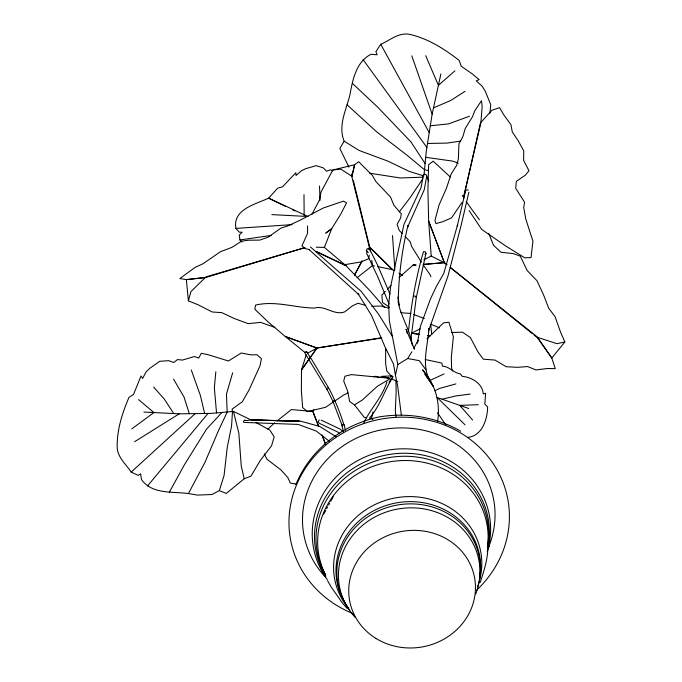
<?xml version="1.0" encoding="UTF-8"?>
<svg xmlns="http://www.w3.org/2000/svg" width="682" height="682" viewBox="0 0 682 682"><rect width="100%" height="100%" fill="white"/><g stroke="black" fill="none" stroke-linecap="round" stroke-linejoin="round"><path stroke-width="1.02" d="M385.662 349.133L385.645 363.719L386.83 371.127L392.124 377.044M437.571 421.493C440.64 402.883 435.261 383.77 422.61 369.849L424.912 373.233M242.05 242.008L239.919 239.945L239.246 235.077L242.161 232.204L239.339 232.187L235.895 228.385C232.374 209.417 255.562 204.242 268.631 198.164L277.77 188.079L282.459 186.911L295.843 172.751L296.056 175.479L301.291 170.85L305.698 168.684L316.252 165.624L323.379 167.942L326.499 171.208L330.574 169.775L332.347 170.79M215.836 371.758L214.353 387.674L216.535 412.985M423.999 174.942L426.31 151.089L432.141 114.133L440.896 73.895M489.889 113.186L490.784 104.815L485.431 91.567L482.242 86.324L476.249 80.817L479.139 79.598L472.285 73.895L461.296 66.307L459.131 60.357C444.323 48.959 428.381 38.695 409.95 34.441C398.944 31.994 390.147 40.247 380.744 44.304L375.893 51.653L377.137 54.756L370.974 54.287C356.149 61.84 352.628 79.785 349.96 94.772C346.268 109.819 337.769 125.761 344.163 141.191L359.047 150.424L387.956 161.165L409.089 171.335L423.906 175.982M408.433 331.725C411.229 304.777 415.875 277.412 423.522 251.59L425.227 251.811L425.969 253.303L416.25 297.693L410.914 339.431M417.367 342.935L420.402 326.354L430.461 298.963L436.207 286.747L443.786 273.397L457.639 224.625L457.247 226.074L465.584 190.721L466.889 189.852L468.355 190.073M423.207 175.973L423.411 174.737L424.528 174.174L425.926 174.601L426.77 175.768L424.221 189.826L407.606 227.115L407.955 225.512C401.775 250.712 398.629 276.568 398.203 302.51C401.28 317.488 410.342 330.412 412.414 345.603M423.411 174.737L421.058 187.576L403.923 224.489L390.615 286.576L388.672 304.692L389.345 320.719L397.819 364.555L395.441 375.228L397.649 385.901L401.357 415.321M369.243 255.221L368.561 258.785L361.051 261.948L344.393 264.735M428.603 330.173L428.987 328.46C427.904 345.177 421.604 362.952 428.944 379.166L426.062 374.93M480.205 123.894L463.607 197.354L480.836 123.024L482.157 106.597L481.466 100.706L474.74 110.825L472.558 116.639L465.294 128.412L462.72 137.005L458.943 143.757L458.355 159.042L456.608 165.453L451.16 173.978L446.403 188.394L439.046 205.009L434.937 220.525L436.011 223.628L442.968 221.616L451.595 217.831L462.115 202.281M372.892 419.643L371.502 418.441L372.977 411.954M468.875 192.281L461.168 225.162L447.972 276.031L428.543 330.915M351.903 176.28L354.614 164.771L358.647 161.702L372.423 175.487L375.944 181.608L390.496 197.038L393.983 205.376L401.314 213.816L400.598 218.061L397.077 224.344L399.209 230.371L402.15 233.406M417.435 342.969L418.117 340.199L413.838 348.297M274.795 327.369L260.643 322.381L248.129 323.652L234.182 318.485L221.795 312.637L212.238 311.989L198.189 304.803L188.394 300.856L190.926 291.615L205.964 276.892L304.948 247.609L206.186 277.369L186.365 279.637L179.86 278.537L195.12 267.378L203.023 263.746L220.482 251.701L231.837 247.404L241.65 241.138L248.521 240.217L259.765 240.09L268.137 237.183L280.882 228.146L287.31 226.1L300.131 220.218L323.285 208.001L343.489 201.13L346.55 202.904L340.608 214.387L331.742 228.641L324.393 247.404L316.201 247.216M232.664 372.815L226.475 394.043L227.166 412.141L218.683 430.163L204.924 462.43L188.411 493.563C172.341 491.321 152.265 494.612 141.464 479.531L140.628 473.785L138.284 475.414L131.191 472.097C125.889 464.05 117.261 457.179 117.142 446.744C116.997 429.515 122.266 413.079 128.966 397.401L133.501 394.469L141.038 375.961L142.632 378.433L146.033 372.048L149.767 368.289L159.767 361.281L168.718 360.676L173.757 362.509L177.508 359.567L182.384 360.087L194.293 356.541L198.701 358.041L201.335 353.293L207.788 354.64L228.427 360.983L241.24 353.012L251.002 354.862L256.969 354.734L261.402 358.689L260.047 365.748L248.947 390.147L242.289 401.766L232.144 409.098L232.477 411.723L231.556 426.097L227.285 447.145L224.08 475.448L219.34 490.605L211.991 494.51L197.541 495.089L188.411 493.563M390.641 377.325L391.792 375.756L393.088 376.788C384.674 389.84 380.292 405.389 370.002 417.478M306.235 354.785L301.512 369.891L301.367 390.513L302.62 407.555L307.352 411.578L325.621 407.282L343.523 395.108L347.905 392.917M487.204 551.712L489.361 545.097M480.196 582.505C484.246 570.143 488.508 557.109 487.835 543.963M386.899 381.997C382.235 397.41 370.42 408.663 363.864 422.891M312.015 214.174L319.585 199.775L321 192.06L332.893 169.954L354.614 164.771L351.869 176.834L370.335 251.257M354.563 274.94L362.057 260.891M354.41 275.127L362.057 261.155M394.367 270.694L392.525 269.68L369.712 247.182L368.689 249.041L369.712 247.182L353.395 180.687M295.928 484.425C310.489 449.191 342.279 424.877 379.201 416.907C407.222 412.278 436.071 416.975 460.742 431.22M323.652 514.202L325.664 510.537M326.669 508.704L327.675 506.862M328.681 505.03L329.687 503.197M330.693 501.364L333.208 496.769M169.383 492.157L184.31 464.936L206.672 428.969L221.855 412.567M344.163 141.191L339.849 148.471L348.928 167.184M313.891 409.771L312.85 411.493L318.571 426.335M397.819 364.555L407.7 358.527L411.851 351.784M319.244 419.899L318.247 421.467L319.133 423.232L337.922 432.124L339.576 433.479M381.767 338.008L316.934 348.033L301.512 369.891L316.934 348.033L381.613 337.735M422.9 178.727L410.121 197.635L399.277 211.931M388.979 382.201L391.442 378.842L397.708 381.579M425.014 254.565L425.969 253.303M488.772 233.559L493.546 245.281L500.955 252.272L513.307 253.593L520.315 256.21L527.177 270.524L536.998 280.771L543.605 294.991L548.643 308.153L555.071 316.67L560.433 331.836L564.858 341.946L551.798 358.016L555.25 368.63L547.237 368.527L535.933 369.951L527.672 366.558L517.647 367.325L506.155 366.72L495.047 360.079L483.359 359.201L478.005 351.989L470.367 337.539L462.387 332.143L451.782 332.526M147.491 485.968L208.044 413.445M480.435 122.854L491.875 110.322L499.591 107.671L503.734 114.746L510.971 124.772L512.267 131.924L518.235 140.799L523.742 150.91L523.623 160.458L528.993 170.739L525.319 175.189L516.342 181.378L515.694 188.215L524.594 202.273L523.708 207.371L525.771 218.973L532.932 241.181L531.056 257.566L524.748 257.822L504.995 245.52L481.714 229.433L469.139 210.67M385.398 291.359L381.886 295.076L382.5 302.441L389.456 307.275M387.504 289.125L391.016 285.4M426.949 338.86L443.564 322.85L448.909 322.236L453.385 336.703L451.296 357.624L451.612 368.323L452.601 371.008M267.898 429.055L274.65 422.849M131.191 472.097L195.222 413.616M399.047 277.548L412.789 265.341L414.63 264.411M454.937 70.851L438.407 85.335L425.721 55.702M256.065 422.542L269.876 430.137L274.181 436.889L271.581 445.738L260.396 460.29L250.95 476.164L244.216 478.755L226.279 493.436L219.34 490.605M357.112 277.727L372.517 265.52L374.52 265.929M277.045 420.947L291.41 409.567L312.85 411.493L318.647 426.284M325.945 232.98L331.742 228.641L325.766 233.073M131.745 428.893L153.944 412.567L138.557 399.618M271.913 420.521L299.27 421.237L250.754 419.831L247.268 420.589L244.386 420.283L243.372 421.664L243.764 422.337M465.047 91.345L450.563 100.561L433.496 107.884M134.61 441.706L179.221 413.829L211.224 413.403L233.423 411.399L252.357 420.598M389.72 378.288L351.418 374.614L344.973 376.2L343.711 381.016L347.692 391.238L349.627 401.468L354.478 404.869L362.227 400.095L377.325 386.302L389.857 378.911M307.412 353.302L316.934 348.033L285.289 336.524L267.958 321.785L254.829 309.236L255.588 305.076C275.323 300.447 294.581 307.744 314.325 308.085C324.82 304.888 333.839 315.664 344.487 311.981L352.441 305.851L357.956 303.268L365.791 305.374M420.112 328.843L411.706 333.14L418.765 334.257M434.92 390.795L439.592 388.433L455.908 383.906M423.846 259.782L431.22 256.074L444.349 262.655L446.846 264.65M429.711 380.556L444.05 373.941M469.438 116.264L448.654 123.86L430.299 125.795M373.838 376.745L375.722 376.268L379.644 377.436L382.517 376.328L391.511 375.876M442.055 399.217L456.173 395.884L470.154 394.094M564.858 341.946L556.964 343.702L536.487 337.002M467.954 437.35C482.234 435.832 487.477 419.217 487.621 406.915L484.825 404.094L485.61 393.318L483.231 393.889C482.711 383.727 471.756 377.137 462.37 376.413L460.265 373.855C453.53 372.943 449.208 366.328 442.345 366.115L441.945 363.122L425.142 359.508M460.717 141.089L447.008 143.084L427.512 143.467M239.919 239.945L271.265 235.443M446.821 264.65L444.349 262.655L423.377 264.437M205.316 277.523L186.365 279.637L188.394 300.856M332.893 169.954L340.795 169.17L352.398 176.595M415.969 265.042L412.789 265.341L415.943 265.076M423.309 264.445L444.349 262.655L428.654 221.07L427.912 189.758L428.646 164.643L433.155 161.148L450.342 177.013M235.895 228.385L292.118 224.642M371.758 306.354L380.991 306.005L388.689 308.17M423.019 177.175L400.257 177.968L369.687 173.194M478.355 404.707L459.745 405.372L472.652 420.052M345.535 430.189C341.452 415.969 336.03 402.013 329.176 388.868L312.757 361.238L306.67 351.733L305.476 351.767L304.811 352.799L305.348 353.813L327.309 389.916L326.772 388.919L333.498 402.406M327.445 387.896L328.647 387.87M333.66 400.436L334.871 400.428L335.391 401.408M342.603 424.281L343.822 424.298L344.342 425.261M269.808 420.462L251.914 419.993L300.557 421.135L319.679 426.438L336.175 436.761M143.893 412.064L179.221 413.829M271.82 214.608L308.008 216.509L268.631 198.164L285.451 206.39M410.956 313.456L402.593 312.868L400.769 312.211M244.582 422.439L298.145 424.417L316.278 431.067L329.167 441.118M244.386 420.283L245.205 420.376M413.803 295.979L415.517 296.184L416.25 297.693M425.713 157.312L452.55 161.097L458.304 163.1M366.362 417.699L364.307 417.393L354.478 404.869M369.448 418.143L371.502 418.441M411.877 333.251L419.251 334.385M427.674 335.672L429.779 335.996M427.844 335.689L429.865 336.004M296.022 484.075L290.268 483.112L287.915 477.664L281.103 470.043L266.918 459.208L264.284 453.752M407.7 358.527L419.302 360.667L425.824 369.721M428.509 170.534L424.502 169.758L407.367 155.496L376.387 131.617L347.129 104.84M377.521 266.56L392.525 269.68L369.712 247.182M309.73 249.714L305.664 248.742L301.947 245.929L307.582 233.287L307.573 225.921M389.448 378.357L382.517 376.328L389.865 378.501M424.289 318.477L413.786 314.555M468.73 408.492L437.153 397.512L465.039 424.818M316.934 348.033L285.289 336.524L304.914 352.449M430.939 324.274L439.54 327.837M321.145 420.103L339.943 429.004L343.617 432.004M316.508 251.564L346.013 265.707L369.994 290.728L384.452 307.369M292.928 210.047L294.795 210.96M316.116 251.581L346.013 265.707L324.393 247.404M398.961 273.252L402.636 275.289M532.378 333.686L450.111 267.301L536.657 336.448L551.798 358.016L537.365 337.292M534.023 335.015L535.668 336.337M310.421 246.944L361.238 291.427L378.348 313.873L392.286 336.243M308.716 249.271L358.86 294.667L358.084 293.737L371.528 315.434L385.168 347.266L393.514 364.052L395.441 375.228M352.33 83.289L377.802 107.253L410.965 141.958L425.108 163.535M405.091 236.441L410.24 241.752L411.57 246.296L421.374 262.144M153.655 387.095L164.226 398.987L173.74 413.556M347.002 608.301L342.705 603.391L331.137 586.989L327.531 580.578M479.395 219.783L466.164 201.591M366.422 250.379L368.22 252.749M363.08 59.615L426.889 147.414M423.138 264.693L430.197 274.872L430.853 276.807M437.503 412.789L445.823 424.869M462.268 195.41L463.939 198.061M173.569 379.149L184.055 397.103L189.323 413.693M380.744 44.304L429.225 132.606M332.969 401.425L342.415 426.19M306.67 351.733L307.207 352.739M367.231 251.956L366.353 250.243L367.445 248.58L369.414 248.632L377.734 265.46L389.951 294.027M366.422 252.894L377.64 276.56L389.098 304.078M414.486 349.244L406.046 329.244L407.197 333.259M426.71 176.246L428.731 181.071M322.126 435.159L325.612 444.025M321.998 435.244L325.433 444.144M444.349 262.655L428.654 221.07L431.22 256.074M191.292 370.028L200.423 395.594L204.626 413.497M411.792 55.813L432.141 114.133M233.423 411.399L238.853 433.181L241.232 465.849L244.216 478.755M341.904 425.227L343.336 431.135M397.887 297.113L399.405 305.289M351.827 173.842L352.176 175.939M371.741 260.422L372.517 265.52M395.961 416.787L395.321 410.658L396.157 391.673L395.918 380.803M430.717 324.325L431.689 334.325M394.835 269.347L392.5 235.571M319.517 186.041L320.011 200.363M303.993 194.677L304.138 215.529M325.246 576.887A96.512 89.103 -10.5 0 1 325.493 461.279A96.512 89.103 -10.5 0 1 448.475 439.447A96.512 89.103 -10.5 0 1 488.201 547.961M327.292 579.589A89.419 82.556 -10.5 0 1 385.066 450.674A89.419 82.556 -10.5 0 1 488.465 547.407M348.417 608.242A74.295 68.592 -10.5 0 1 396.668 497.681A74.295 68.592 -10.5 0 1 477.426 586.81M325.808 576.392A87.68 80.953 -10.5 0 1 387.529 454.775A87.68 80.953 -10.5 0 1 487.954 546.921M487.809 544.909A86.503 79.862 -10.5 0 0 387.572 457.861A86.503 79.862 -10.5 0 0 325.732 575.284A85.429 78.873 -10.5 0 1 388.893 461.995A85.429 78.873 -10.5 0 1 487.621 546.009M355.152 617.338A70.937 65.489 -10.5 0 1 396.651 509.232A70.937 65.489 -10.5 0 1 475.78 593.971M345.697 604.15A71.942 66.418 -10.5 0 1 395.91 505.294A71.942 66.418 -10.5 0 1 479.642 578.208M353.83 614.925A71.942 66.418 -10.5 0 1 352.441 613.382M349.798 610.168A71.942 66.418 -10.5 0 1 347.948 607.636M344.879 602.692A72.514 66.947 -10.5 0 1 396.046 502.949A72.514 66.947 -10.5 0 1 479.719 577.569M347.147 606.204A72.514 66.947 -10.5 0 1 345.987 604.465M352.014 613.161A110.493 102.01 -10.5 0 1 305.715 467.767A110.493 102.01 -10.5 0 1 468.074 437.827A110.493 102.01 -10.5 0 1 476.633 590.186M426.582 376.37L424.852 374.026L433.471 386.66L426.582 376.37M375.944 638.42A63.528 58.643 -10.5 0 0 475.243 592.402A63.528 58.643 -10.5 0 0 385.108 536.7A63.528 58.643 -10.5 0 0 375.944 638.42"/></g></svg>
